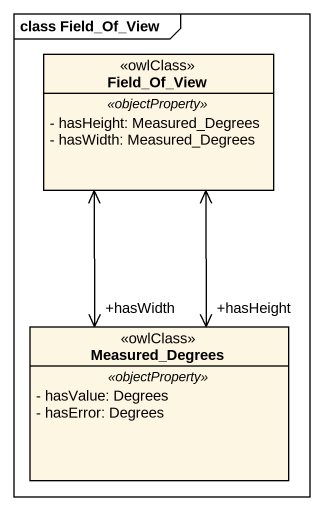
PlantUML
@startuml
mainframe class Field_Of_View
hide circle
hide empty members
skinparam classAttributeIconSize 0
class Field_Of_View <<owlClass>> {
  .. <<objectProperty>> ..
  - hasHeight: Measured_Degrees
  - hasWidth: Measured_Degrees
}
class Measured_Degrees <<owlClass>> {
  .. <<objectProperty>> ..
  - hasValue: Degrees
  - hasError: Degrees
}
Field_Of_View <--> "+hasWidth" Measured_Degrees
Field_Of_View <--> "+hasHeight" Measured_Degrees
@enduml
